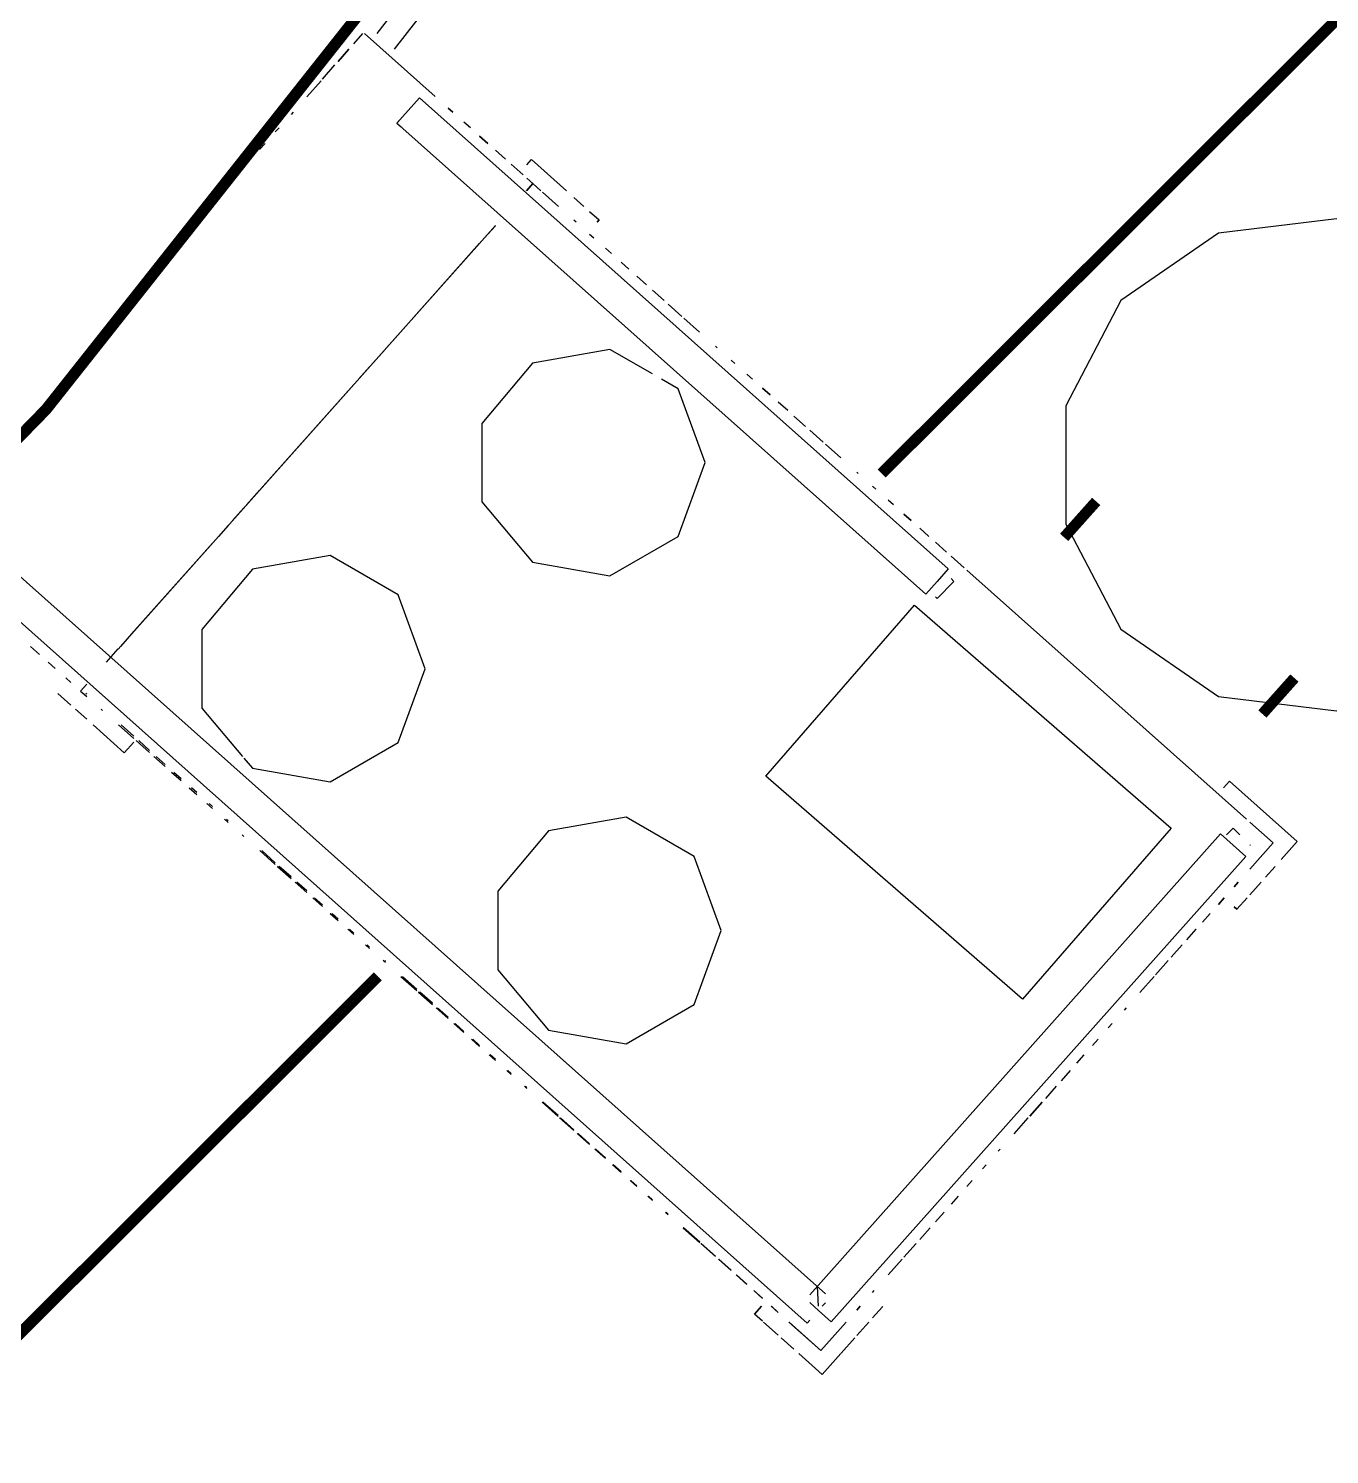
# Model space of a CAD drawing. Extents: x -57244 to 324435, y 15553 to 159369.
# Drawn here: x 171536 to 173833, y 114017 to 116535 of the extents above; entities that cross this region are included whole.
import ezdxf

# ---------------------------------------------------------------- set-up
doc = ezdxf.new("R2010")
doc.units = 0
doc.header["$LTSCALE"] = 2000
doc.header["$MEASUREMENT"] = 0
doc.linetypes.add('DASHDOT', pattern=[1, 0.5, -0.25, 0, -0.25])
doc.linetypes.add('HIDDEN', pattern=[0.375, 0.25, -0.125])
doc.layers.add('BASE', color=253, linetype='CONTINUOUS')

msp = doc.modelspace()

# ---------------------------------------------------------------- linework, layer by layer
at = {"layer": 'BASE', "linetype": 'Continuous'}
for p, q in [((172110.724053542, 116507.9337172004, 2930.239999999998), (172126.7440535404, 116525.9337172004, 2930.239999999998)), ((172110.724053542, 116507.9337172004, 2090.240000000002), (172126.7440535404, 116525.9337172004, 2090.240000000002)), ((172253.9640535411, 116414.9737172005, 2930.239999999998), (172129.4040535387, 116525.9337172004, 2930.239999999998)), ((172253.9640535411, 116414.9737172005, 2090.240000000002), (172129.4040535387, 116525.9337172004, 2090.240000000002)), ((172082.964053539, 116476.7737172003, 2930.239999999998), (172102.044053543, 116498.1937172002, 2930.239999999998)), ((172102.044053543, 116498.1937172002, 2090.240000000002), (172082.964053539, 116476.7737172003, 2090.240000000002)), ((172055.2240535427, 116445.6137172002, 2090.240000000002), (172077.3440535398, 116470.4537172003, 2090.240000000002)), ((172055.2240535427, 116445.6137172002, 2930.239999999998), (172077.3440535398, 116470.4537172003, 2930.239999999998)), ((172027.4840535407, 116414.4537172001, 2930.239999999998), (172052.6440535424, 116442.7137172003, 2930.239999999998)), ((172027.4840535407, 116414.4537172001, 2090.240000000002), (172052.6440535424, 116442.7137172003, 2090.240000000002)), ((172285.1040535417, 116387.2337172002, 2930.239999999998), (172277.1840535439, 116394.2937172005, 2930.239999999998)), ((172277.1840535439, 116394.2937172005, 2090.240000000002), (172285.1040535417, 116387.2337172002, 2090.240000000002)), ((172003.2440535418, 116387.2337172002, 2090.240000000002), (171999.7440535386, 116383.2937172004, 2090.240000000002)), ((172003.2440535418, 116387.2337172002, 2930.239999999998), (171999.7440535386, 116383.2937172004, 2930.239999999998)), ((172316.2440535423, 116359.4737172005, 2090.240000000002), (172304.9240535401, 116369.5737172003, 2090.240000000002)), ((172316.2440535423, 116359.4737172005, 2930.239999999998), (172304.9240535401, 116369.5737172003, 2930.239999999998)), ((171972.0040535423, 116352.1137172005, 2090.240000000002), (171978.5440535386, 116359.4737172005, 2090.240000000002)), ((171978.5440535386, 116359.4737172005, 2930.239999999998), (171972.0040535423, 116352.1137172005, 2930.239999999998)), ((172347.3840535429, 116331.7337172001, 2090.240000000002), (172332.6640535422, 116344.8537172001, 2090.240000000002)), ((172332.6640535422, 116344.8537172001, 2930.239999999998), (172347.3840535429, 116331.7337172001, 2930.239999999998)), ((171953.8440535412, 116331.7337172001, 2930.239999999998), (171944.2640535402, 116320.9537172003, 2930.239999999998)), ((171953.8440535412, 116331.7337172001, 2090.240000000002), (171944.2640535402, 116320.9537172003, 2090.240000000002)), ((172378.5240535435, 116303.9937172002, 2930.239999999998), (172360.4040535385, 116320.1337172004, 2930.239999999998)), ((172360.4040535385, 116320.1337172004, 2090.240000000002), (172378.5240535435, 116303.9937172002, 2090.240000000002)), ((172409.6640535383, 116276.2537172004, 2930.239999999998), (172388.1440535406, 116295.4137172002, 2930.239999999998)), ((172388.1440535406, 116295.4137172002, 2090.240000000002), (172409.6640535383, 116276.2537172004, 2090.240000000002)), ((172415.8840535427, 116294.0537172003, 1230), (172424.1840535411, 116303.3537172005, 1230)), ((172415.8840535427, 116248.9337172004, 2930), (172426.6240535406, 116260.9937172002, 2930)), ((172426.6240535406, 116260.9737172003, 2930), (172415.8840535427, 116248.9337172004, 2930)), ((172440.6240535419, 116248.5137172005, 2929.48), (172426.6240535406, 116260.9937172002, 2930)), ((172440.6240535419, 116248.5137172005, 2929.48), (172426.6240535406, 116260.9937172002, 2930)), ((172443.6440535399, 116245.8337172004, 2929.359999999997), (172471.7640535425, 116220.7737172002, 2928.280000000002)), ((172471.7640535425, 116220.7737172002, 2928.280000000002), (172443.6440535399, 116245.8337172004, 2929.359999999997)), ((172471.7640535425, 116220.7737172002, 2928.280000000002), (172443.6440535399, 116245.8337172004, 2929.359999999997)), ((172499.124053544, 116236.5737172001, 1250), (172516.8640535426, 116220.7737172002, 1250)), ((172502.9040535431, 116193.0137172004, 2927.099999999995), (172499.124053544, 116196.3937172001, 2927.240000000002)), ((172502.9040535431, 116193.0137172004, 2927.099999999995), (172499.124053544, 116196.3937172001, 2927.240000000002)), ((172502.9040535431, 116193.0137172004, 2927.099999999995), (172499.124053544, 116196.3937172001, 2927.240000000002)), ((172540.1840535385, 116193.0137172004, 1230), (172543.6440535399, 116196.9137172002, 1230)), ((172360.4040535385, 116186.8337172001, 2930.239999999998), (171694.5640535428, 115438.9337172002, 2930.239999999998)), ((172341.3440535412, 116165.2737172002, 2930), (172360.4040535385, 116186.6737172002, 2930)), ((172526.8640535403, 116171.6737172004, 2926.18), (172534.0440535437, 116165.2737172002, 2925.899999999994)), ((172526.8640535403, 116171.6737172004, 2926.18), (172534.0440535437, 116165.2737172002, 2925.899999999994)), ((172526.8640535403, 116171.6737172004, 2926.18), (172534.0440535437, 116165.2737172002, 2925.899999999994)), ((172168.3240535421, 115971.0737172002, 2930), (172332.6640535422, 116155.5337172003, 2930)), ((172193.0240535395, 115998.8137172002, 2090.240000000002), (172332.6640535422, 116155.6737172004, 2090.240000000002)), ((172565.1840535385, 116137.5337172003, 2924.699999999997), (172554.6040535424, 116146.9537172002, 2925.119999999999)), ((172565.1840535385, 116137.5337172003, 2924.699999999997), (172554.6040535424, 116146.9537172002, 2925.119999999999)), ((172565.1840535385, 116137.5337172003, 2924.699999999997), (172554.6040535424, 116146.9537172002, 2925.119999999999)), ((172582.3440535387, 116122.2337172005, 2924.059999999998), (172596.304053544, 116109.7937172004, 2923.519999999997)), ((172596.304053544, 116109.7937172004, 2923.519999999997), (172582.3440535387, 116122.2337172005, 2924.059999999998)), ((172596.304053544, 116109.7937172004, 2923.519999999997), (172582.3440535387, 116122.2337172005, 2924.059999999998)), ((172610.1040535417, 116097.5137172003, 2922.98), (172627.4440535388, 116082.0537172004, 2922.319999999996)), ((172627.4440535388, 116082.0537172004, 2922.319999999996), (172610.1040535417, 116097.5137172003, 2922.98)), ((172627.4440535388, 116082.0537172004, 2922.319999999996), (172610.1040535417, 116097.5137172003, 2922.98)), ((172637.8440535438, 116072.7937172004, 2921.919999999998), (172658.5840535394, 116054.3137172002, 2921.139999999996)), ((172637.8440535438, 116072.7937172004, 2921.919999999998), (172658.5840535394, 116054.3137172002, 2921.139999999996)), ((172637.8440535438, 116072.7937172004, 2921.919999999998), (172658.5840535394, 116054.3137172002, 2921.139999999996)), ((172665.58405354, 116048.0737172003, 2920.860000000001), (172689.7240535399, 116026.5537172004, 2919.939999999995)), ((172689.7240535399, 116026.5537172004, 2919.939999999995), (172665.58405354, 116048.0737172003, 2920.860000000001)), ((172689.7240535399, 116026.5537172004, 2919.939999999995), (172665.58405354, 116048.0737172003, 2920.860000000001)), ((172693.3240535421, 116023.3537172001, 2919.799999999999), (172720.8640535405, 115998.8137172002, 2918.759999999998)), ((172693.3240535421, 116023.3537172001, 2919.799999999999), (172720.8640535405, 115998.8137172002, 2918.759999999998)), ((172693.3240535421, 116023.3537172001, 2919.799999999999), (172720.8640535405, 115998.8137172002, 2918.759999999998)), ((172166.2040535404, 115968.6937172003, 2930), (172143.6040535438, 115943.3337172003, 2930)), ((172748.8040535405, 115973.9137172002, 2917.679999999997), (172752.0040535411, 115971.0737172002, 2917.559999999998)), ((172748.8040535405, 115973.9137172002, 2917.679999999997), (172752.0040535411, 115971.0737172002, 2917.559999999998)), ((172748.8040535405, 115973.9137172002, 2917.679999999997), (172752.0040535411, 115971.0737172002, 2917.559999999998)), ((172783.1440535417, 115943.3337172003, 2916.359999999997), (172776.5640535435, 115949.1937172004, 2916.619999999999)), ((172776.5640535435, 115949.1937172004, 2916.619999999999), (172783.1440535417, 115943.3337172003, 2916.359999999997)), ((172776.5640535435, 115949.1937172004, 2916.619999999999), (172783.1440535417, 115943.3337172003, 2916.359999999997)), ((172138.4640535383, 115937.5737172003, 2930), (172118.8840535396, 115915.5937172004, 2930)), ((172804.3040535398, 115924.4737172002, 2915.559999999998), (172814.2840535423, 115915.5937172004, 2915.179999999997)), ((172814.2840535423, 115915.5937172004, 2915.179999999997), (172804.3040535398, 115924.4737172002, 2915.559999999998)), ((172814.2840535423, 115915.5937172004, 2915.179999999997), (172804.3040535398, 115924.4737172002, 2915.559999999998)), ((172110.724053542, 115906.4337172004, 2930), (171945.8440535396, 115721.3937172001, 2930)), ((171970.7240535397, 115749.1337172005, 2090.240000000002), (172110.724053542, 115906.3737172001, 2090.240000000002)), ((172845.404053542, 115887.8537172002, 2913.98), (172832.0440535419, 115899.7537172004, 2914.5)), ((172832.0440535419, 115899.7537172004, 2914.5), (172845.404053542, 115887.8537172002, 2913.98)), ((172832.0440535419, 115899.7537172004, 2914.5), (172845.404053542, 115887.8537172002, 2913.98)), ((172876.5440535426, 115860.0937172004, 2912.799999999999), (172859.784053544, 115875.0337172003, 2913.439999999999)), ((172876.5440535426, 115860.0937172004, 2912.799999999999), (172859.784053544, 115875.0337172003, 2913.439999999999)), ((172876.5440535426, 115860.0937172004, 2912.799999999999), (172859.784053544, 115875.0337172003, 2913.439999999999)), ((172887.5240535402, 115850.3137172004, 2912.379999999997), (172907.6840535432, 115832.3537172001, 2911.599999999999)), ((172907.6840535432, 115832.3537172001, 2911.599999999999), (172887.5240535402, 115850.3137172004, 2912.379999999997)), ((172907.6840535432, 115832.3537172001, 2911.599999999999), (172887.5240535402, 115850.3137172004, 2912.379999999997)), ((172938.8240535438, 115804.6137172002, 2910.399999999998), (172915.2640535423, 115825.5937172003, 2911.32)), ((172938.8240535438, 115804.6137172002, 2910.399999999998), (172915.2640535423, 115825.5937172003, 2911.32)), ((172938.8240535438, 115804.6137172002, 2910.399999999998), (172915.2640535423, 115825.5937172003, 2911.32)), ((172943.0240535395, 115800.8737172001, 2910.239999999998), (172969.9640535385, 115776.8737172004, 2909.219999999998)), ((173001.1040535391, 115749.1337172005, 2908.02), (172998.5040535437, 115751.4537172004, 2908.119999999995)), ((173001.1040535391, 115749.1337172005, 2908.02), (172998.5040535437, 115751.4537172004, 2908.119999999995)), ((173001.1040535391, 115749.1337172005, 2908.02), (172998.5040535437, 115751.4537172004, 2908.119999999995)), ((171944.2640535402, 115719.5937172002, 2930), (171921.1240535413, 115693.6337172004, 2930)), ((173032.2440535397, 115721.3937172001, 2906.84), (173026.24405354, 115726.7337172002, 2907.060000000001)), ((173032.2440535397, 115721.3937172001, 2906.84), (173026.24405354, 115726.7337172002, 2907.060000000001)), ((173032.2440535397, 115721.3937172001, 2906.84), (173026.24405354, 115726.7337172002, 2907.060000000001)), ((171916.504053543, 115688.4737172001, 2930), (171896.4040535429, 115665.8937172001, 2930)), ((173063.3840535403, 115693.6337172004, 2905.639999999999), (173053.9840535421, 115702.0137172005, 2906)), ((173063.3840535403, 115693.6337172004, 2905.639999999999), (173053.9840535421, 115702.0137172005, 2906)), ((173063.3840535403, 115693.6337172004, 2905.639999999999), (173053.9840535421, 115702.0137172005, 2906)), ((173081.7240535383, 115677.2937172003, 2904.939999999999), (173094.5240535409, 115665.8937172001, 2904.459999999999)), ((173094.5240535409, 115665.8937172001, 2904.459999999999), (173081.7240535383, 115677.2937172003, 2904.939999999999)), ((173094.5240535409, 115665.8937172001, 2904.459999999999), (173081.7240535383, 115677.2937172003, 2904.939999999999)), ((171888.7640535409, 115657.3337172003, 2930), (171871.6840535387, 115638.1537172003, 2930)), ((173109.4840535414, 115652.5737172004, 2903.879999999997), (173125.6440535406, 115638.1537172003, 2903.260000000002)), ((173125.6440535406, 115638.1537172003, 2903.260000000002), (173109.4840535414, 115652.5737172004, 2903.879999999997)), ((173125.6440535406, 115638.1537172003, 2903.260000000002), (173109.4840535414, 115652.5737172004, 2903.879999999997)), ((171723.3640535429, 115471.6937172002, 2930), (171861.0240535388, 115626.1937172004, 2930)), ((171748.4240535399, 115499.4337172002, 2090.240000000002), (171861.0240535388, 115625.9137172002, 2090.240000000002)), ((173156.7840535412, 115610.4137172003, 2902.060000000001), (173137.2240535434, 115627.8537172003, 2902.819999999996)), ((173156.7840535412, 115610.4137172003, 2902.060000000001), (173137.2240535434, 115627.8537172003, 2902.819999999996)), ((173156.7840535412, 115610.4137172003, 2902.060000000001), (173137.2240535434, 115627.8537172003, 2902.819999999996)), ((173187.9240535418, 115582.6737172004, 2900.880000000001), (173164.9640535397, 115603.1337172001, 2901.759999999995)), ((173187.9240535418, 115582.6737172004, 2900.880000000001), (173164.9640535397, 115603.1337172001, 2901.759999999995)), ((173187.9240535418, 115582.6737172004, 2900.880000000001), (173164.9640535397, 115603.1337172001, 2901.759999999995)), ((173686.1240535436, 115138.7737172003, 2881.82), (173192.7040535418, 115578.4137172004, 2900.700000000001)), ((173192.7040535418, 115578.4137172004, 2900.700000000001), (173686.1240535436, 115138.7737172003, 2881.82)), ((173192.7040535418, 115578.4137172004, 2900.700000000001), (173686.1240535436, 115138.7737172003, 2881.82)), ((171722.3040535391, 115470.5137172003, 2930), (171698.6440535387, 115443.9537172003, 2930)), ((171555.8440535431, 115429.5937172003, 2090.240000000002), (171539.7440535409, 115443.9537172003, 2090.240000000002)), ((171555.8440535431, 115429.5937172003, 2930.239999999998), (171539.7440535409, 115443.9537172003, 2930.239999999998)), ((171673.9240535404, 115416.2137172004, 2930), (171694.5640535428, 115439.3737172004, 2930)), ((171570.8640535405, 115416.2137172004, 2090.240000000002), (171583.5840535394, 115404.8737172002, 2090.240000000002)), ((171570.8640535405, 115416.2137172004, 2930.239999999998), (171583.5840535394, 115404.8737172002, 2930.239999999998)), ((171611.3440535424, 115380.1537172004, 2090.240000000002), (171602.0040535411, 115388.4737172001, 2090.240000000002)), ((171611.3440535424, 115380.1537172004, 2930.239999999998), (171602.0040535411, 115388.4737172001, 2930.239999999998)), ((171588.1040535387, 115360.7137172004, 1250), (171611.3440535424, 115340.0137172001, 1250)), ((171611.3440535424, 115340.0137172001, 1230), (171588.1040535387, 115360.7137172004, 1230)), ((171639.0840535387, 115355.4737172003, 2929.599999999999), (171633.1840535436, 115360.7137172004, 2929.82)), ((171639.0840535387, 115359.5337172004, 2929.679999999997), (171637.744053539, 115360.7137172004, 2929.719999999998)), ((171619.2240535383, 115332.9737172001, 1230), (171639.0840535387, 115315.2937172004, 1230)), ((171639.0840535387, 115315.2937172004, 1250), (171619.2240535383, 115332.9737172001, 1250)), ((171666.8240535407, 115330.7537172001, 2928.539999999997), (171664.3240535384, 115332.9737172001, 2928.639999999996)), ((171664.3240535384, 115332.9737172001, 2928.639999999996), (171666.8240535407, 115330.7537172001, 2928.539999999997)), ((171650.3640535389, 115305.2337172002, 1230), (171705.4640535425, 115256.1537172003, 1230)), ((171695.464053539, 115305.2337172002, 2927.439999999995), (171722.3040535391, 115281.3137172002, 2926.419999999995)), ((171722.3040535391, 115281.3137172002, 2926.419999999995), (171695.464053539, 115305.2337172002, 2927.439999999995)), ((171699.8040535414, 115305.2337172002, 2927.339999999997), (171722.3040535391, 115285.1137172002, 2926.48)), ((171750.0440535412, 115256.5937172004, 2925.360000000001), (171726.6040535396, 115277.4937172004, 2926.259999999995)), ((171750.0440535412, 115256.5937172004, 2925.360000000001), (171726.6040535396, 115277.4937172004, 2926.239999999994)), ((171750.0440535412, 115260.3137172003, 2925.419999999998), (171730.8240535421, 115277.4937172004, 2926.16)), ((171777.8040535384, 115231.8737172002, 2924.299999999999), (171757.7240535392, 115249.7537172004, 2925.059999999998)), ((171757.7440535402, 115249.7537172004, 2925.059999999998), (171777.8040535384, 115231.8737172002, 2924.299999999999)), ((171777.8040535384, 115235.4937172005, 2924.359999999997), (171761.8640535438, 115249.7537172004, 2924.98)), ((171788.8640535398, 115222.0137172001, 2923.859999999997), (171805.5440535405, 115207.1537172005, 2923.219999999998)), ((171788.8840535408, 115222.0137172001, 2923.859999999997), (171805.5440535405, 115207.1537172005, 2923.219999999998)), ((171792.8840535387, 115222.0137172001, 2923.779999999999), (171805.5440535405, 115210.6937172002, 2923.299999999999)), ((171820.0040535404, 115194.2537172004, 2922.679999999997), (171833.2840535426, 115182.4337172003, 2922.159999999996)), ((171820.0240535414, 115194.2537172004, 2922.679999999997), (171833.2840535426, 115182.4537172002, 2922.159999999996)), ((171833.2840535426, 115185.8937172003, 2922.239999999998), (171823.9240535404, 115194.2537172004, 2922.599999999999)), ((171861.0240535388, 115157.7137172001, 2921.100000000002), (171851.144053541, 115166.5137172005, 2921.479999999996)), ((171851.164053542, 115166.5137172005, 2921.479999999996), (171861.0240535388, 115157.7337172003, 2921.100000000002)), ((171854.9440535411, 115166.5137172005, 2921.400000000001), (171861.0240535388, 115161.0737172004, 2921.159999999996)), ((171888.7640535409, 115132.9937172004, 2920.040000000001), (171882.2840535416, 115138.7737172003, 2920.299999999996)), ((171882.2840535416, 115138.7737172003, 2920.299999999996), (171888.7640535409, 115133.0137172003, 2920.040000000001)), ((171885.9640535418, 115138.7737172003, 2920.220000000001), (171888.7640535409, 115136.2737172004, 2920.099999999995)), ((171913.4240535422, 115111.0337172003, 2919.099999999999), (171916.504053543, 115108.2737172002, 2918.98)), ((171913.4240535422, 115111.0337172003, 2919.099999999999), (171916.504053543, 115108.2937172004, 2918.98)), ((173733.2240535397, 115096.8137172004, 2880), (173692.0840535414, 115133.4737172002, 2881.579999999998)), ((173692.0840535414, 115133.4737172002, 2881.579999999998), (173733.2240535397, 115096.8137172004, 2880)), ((173733.2240535397, 115096.8137172004, 2880), (173692.0840535414, 115050.6337172004, 2880)), ((173733.2440535407, 115096.8137172004, 2880.019999999997), (173692.0840535414, 115050.6137172001, 2880.019999999997)), ((173775.5840535435, 115099.2337172005, 830), (173747.5640535398, 115067.7937172002, 830)), ((171972.0040535423, 115058.8337172002, 2916.859999999997), (171944.5640535428, 115083.2937172004, 2917.899999999998)), ((171972.0040535423, 115058.8537172005, 2916.859999999997), (171944.5640535428, 115083.2937172004, 2917.899999999998)), ((171948.0240535384, 115083.2937172004, 2917.84), (171972.0040535423, 115061.8537172003, 2916.919999999998)), ((171999.7440535386, 115034.1137172005, 2915.799999999996), (171975.7040535434, 115055.5537172002, 2916.719999999998)), ((171975.7040535434, 115055.5537172002, 2916.719999999998), (171999.7440535386, 115034.1337172003, 2915.799999999996)), ((171999.7440535386, 115037.0537172004, 2915.859999999997), (171979.06405354, 115055.5537172002, 2916.639999999999)), ((173736.6640535401, 115055.5537172002, 830), (173719.8240535435, 115036.6537172003, 830)), ((173719.8240535435, 115036.6537172003, 850), (173736.6640535401, 115055.5537172002, 850)), ((172027.4840535407, 115009.3937172003, 2914.740000000002), (172006.844053544, 115027.7937172004, 2915.519999999997)), ((172027.4840535407, 115009.4137172002, 2914.740000000002), (172006.844053544, 115027.7937172004, 2915.519999999997)), ((172027.4840535407, 115012.2537172004, 2914.779999999995), (172010.0840535407, 115027.7937172004, 2915.459999999995)), ((173664.3440535394, 115019.5137172004, 2880), (173671.7440535416, 115027.7937172004, 2880)), ((173671.7640535425, 115027.7937172004, 2880.019999999997), (173664.3440535394, 115019.4737172003, 2880.019999999997)), ((173664.3440535394, 115019.5137172004, 2880), (173671.7440535416, 115027.7937172004, 2880)), ((173692.0840535414, 115005.5137172004, 850), (173711.9440535418, 115027.7937172004, 850)), ((173711.9440535418, 115027.7937172004, 830), (173692.0840535414, 115005.5137172004, 830)), ((172037.9640535437, 115000.0537172001, 2914.34), (172055.2240535427, 114984.6737172001, 2913.68)), ((172055.2240535427, 114984.6937172003, 2913.68), (172037.9840535388, 115000.0537172001, 2914.34)), ((172041.1240535424, 115000.0537172001, 2914.259999999995), (172055.2240535427, 114987.4337172002, 2913.720000000001)), ((173636.6040535431, 114988.3737172001, 2880), (173647.0240535433, 115000.0537172001, 2880)), ((173647.0440535384, 115000.0537172001, 2880.019999999997), (173636.6040535431, 114988.3537172002, 2880.019999999997)), ((173636.6040535431, 114988.3737172001, 2880), (173647.0240535433, 115000.0537172001, 2880)), ((172069.1040535384, 114972.3137172002, 2913.139999999999), (172082.964053539, 114959.9537172003, 2912.619999999999)), ((172069.1240535394, 114972.3137172002, 2913.139999999999), (172082.964053539, 114959.9737172002, 2912.619999999999)), ((172082.964053539, 114962.6337172003, 2912.66), (172072.1440535431, 114972.3137172002, 2913.079999999998)), ((173622.3040535391, 114972.3137172002, 2880), (173608.864053541, 114957.2337172002, 2880)), ((173608.864053541, 114957.2137172004, 2880.019999999997), (173622.32405354, 114972.3137172002, 2880.019999999997)), ((173622.3040535391, 114972.3137172002, 2880), (173608.864053541, 114957.2337172002, 2880)), ((172100.244053539, 114944.5737172003, 2911.959999999999), (172110.724053542, 114935.2537172004, 2911.559999999998)), ((172110.724053542, 114935.2537172004, 2911.559999999998), (172100.26405354, 114944.5737172003, 2911.959999999999)), ((172110.724053542, 114937.8337172003, 2911.599999999999), (172103.1640535438, 114944.5737172003, 2911.879999999997)), ((173597.5840535407, 114944.5737172003, 2880), (173581.1040535438, 114926.0937172004, 2880)), ((173581.1040535438, 114926.0737172002, 2880.019999999997), (173597.6040535417, 114944.5737172003, 2880.019999999997)), ((173597.5840535407, 114944.5737172003, 2880), (173581.1040535438, 114926.0937172004, 2880)), ((172138.4640535383, 114910.5337172002, 2910.48), (172131.3840535396, 114916.8337172004, 2910.759999999998)), ((172131.3840535396, 114916.8337172004, 2910.759999999998), (172138.4640535383, 114910.5337172002, 2910.48)), ((172134.2040535397, 114916.8337172004, 2910.699999999997), (172138.4640535383, 114913.0137172001, 2910.539999999997)), ((173572.8640535424, 114916.8337172004, 2880), (173553.3640535417, 114894.9537172002, 2880)), ((173553.3640535417, 114894.9337172003, 2880.019999999997), (173572.8840535434, 114916.8337172004, 2880.019999999997)), ((173572.8640535424, 114916.8337172004, 2880), (173553.3640535417, 114894.9537172002, 2880)), ((172166.2040535404, 114885.8137172004, 2909.419999999998), (172162.5240535402, 114889.0937172001, 2909.559999999998)), ((172166.2040535404, 114885.8137172004, 2909.419999999998), (172162.5240535402, 114889.0937172001, 2909.559999999998)), ((172166.2040535404, 114888.2137172002, 2909.479999999996), (172165.2240535404, 114889.0937172001, 2909.519999999997)), ((173525.6240535396, 114863.8137172003, 2880), (173548.1440535382, 114889.0937172001, 2880)), ((173548.1640535392, 114889.0937172001, 2880.019999999997), (173525.6240535396, 114863.7937172004, 2880.019999999997)), ((173525.6240535396, 114863.8137172003, 2880), (173548.1440535382, 114889.0937172001, 2880)), ((172193.6640535408, 114861.3337172003, 2908.380000000001), (172221.6840535387, 114836.3737172005, 2907.299999999999)), ((172193.6640535408, 114861.3337172003, 2908.380000000001), (172221.6840535387, 114836.3737172005, 2907.299999999999)), ((172196.2640535421, 114861.3337172003, 2908.319999999996), (172221.6840535387, 114838.5937172004, 2907.34)), ((173497.8840535434, 114832.6737172004, 2880), (173523.4240535399, 114861.3337172003, 2880)), ((173523.4440535409, 114861.3337172003, 2880.019999999997), (173497.8840535434, 114832.6537172002, 2880.019999999997)), ((173497.8840535434, 114832.6737172004, 2880), (173523.4240535399, 114861.3337172003, 2880)), ((172224.8040535414, 114833.5937172004, 2907.18), (172249.4240535408, 114811.6537172003, 2906.239999999998)), ((172249.4240535408, 114811.6537172003, 2906.239999999998), (172224.8040535414, 114833.5937172004, 2907.18)), ((172249.4240535408, 114813.7937172004, 2906.279999999999), (172227.2840535428, 114833.5937172004, 2907.139999999999)), ((172255.944053542, 114805.8537172002, 2906), (172277.1840535439, 114786.9337172002, 2905.179999999997)), ((172255.944053542, 114805.8537172002, 2906), (172277.1840535439, 114786.9337172002, 2905.179999999997)), ((172258.3240535386, 114805.8537172002, 2905.939999999999), (172277.1840535439, 114788.9937172001, 2905.219999999998)), ((173473.9840535432, 114805.8537172002, 2880), (173470.1440535413, 114801.5337172002, 2880)), ((173474.0040535383, 114805.8537172002, 2880.019999999997), (173470.1440535413, 114801.5137172004, 2880.019999999997)), ((173473.9840535432, 114805.8537172002, 2880), (173470.1440535413, 114801.5337172002, 2880)), ((172287.0640535417, 114778.1137172004, 2904.799999999999), (172304.9240535401, 114762.2137172003, 2904.119999999999)), ((172304.9240535401, 114762.2137172003, 2904.119999999999), (172287.0840535426, 114778.1137172004, 2904.799999999999)), ((172289.3440535394, 114778.1137172004, 2904.759999999998), (172304.9240535401, 114764.1937172002, 2904.159999999996)), ((173449.2640535391, 114778.1137172004, 2880), (173442.4040535392, 114770.3937172004, 2880)), ((173442.4040535392, 114770.3737172005, 2880.019999999997), (173449.28405354, 114778.1137172004, 2880.019999999997)), ((173449.2640535391, 114778.1137172004, 2880), (173442.4040535392, 114770.3937172004, 2880)), ((172318.2040535423, 114750.3737172004, 2903.620000000003), (172332.6640535422, 114737.4937172001, 2903.059999999998)), ((172318.2240535432, 114750.3737172004, 2903.620000000003), (172332.6640535422, 114737.4937172001, 2903.059999999998)), ((172332.6640535422, 114739.3737172004, 2903.100000000002), (172320.3640535401, 114750.3737172004, 2903.559999999998)), ((173414.644053542, 114739.2737172003, 2880), (173424.5440535407, 114750.3737172004, 2880)), ((173414.644053542, 114739.2337172002, 2880.019999999997), (173424.5640535417, 114750.3737172004, 2880.019999999997)), ((173414.644053542, 114739.2737172003, 2880), (173424.5440535407, 114750.3737172004, 2880)), ((172360.4040535385, 114712.7737172004, 2902), (172349.3440535429, 114722.6337172001, 2902.420000000002)), ((172349.3440535429, 114722.6337172001, 2902.420000000002), (172360.4040535385, 114712.7737172004, 2902)), ((172360.4040535385, 114714.5737172004, 2902.040000000001), (172351.4040535417, 114722.6337172001, 2902.380000000001)), ((173386.9040535399, 114708.1337172005, 2880), (173399.8240535424, 114722.6337172001, 2880)), ((173386.9040535399, 114708.1137172002, 2880.019999999997), (173399.8440535433, 114722.6337172001, 2880.019999999997)), ((173386.9040535399, 114708.1337172005, 2880), (173399.8240535424, 114722.6337172001, 2880)), ((172380.4840535434, 114694.8737172004, 2901.220000000001), (172388.1440535406, 114688.0537172002, 2900.939999999999)), ((172388.1440535406, 114688.0537172002, 2900.939999999999), (172380.4840535434, 114694.8737172004, 2901.220000000001)), ((172388.1440535406, 114689.7737172004, 2900.959999999999), (172382.4240535425, 114694.8737172004, 2901.18)), ((173375.104053544, 114694.8737172004, 2880), (173359.1640535436, 114676.9937172002, 2880)), ((173375.1240535392, 114694.8737172004, 2880.019999999997), (173359.1640535436, 114676.9737172003, 2880.019999999997)), ((173375.104053544, 114694.8737172004, 2880), (173359.1640535436, 114676.9937172002, 2880)), ((172415.8840535427, 114663.3337172004, 2899.879999999997), (172411.624053544, 114667.1337172005, 2900.040000000001)), ((172415.8840535427, 114663.3337172004, 2899.879999999997), (172411.624053544, 114667.1337172005, 2900.040000000001)), ((172413.4640535383, 114667.1337172005, 2900), (172415.8840535427, 114664.9537172002, 2899.899999999998)), ((173350.3840535399, 114667.1337172005, 2880), (173331.4240535415, 114645.8537172003, 2880)), ((173350.4040535408, 114667.1337172005, 2880.019999999997), (173331.4240535415, 114645.8337172004, 2880.019999999997)), ((173350.3840535399, 114667.1337172005, 2880), (173331.4240535415, 114645.8537172003, 2880)), ((172442.7640535388, 114639.3937172001, 2898.84), (172471.384053542, 114613.8937172005, 2897.739999999998)), ((172442.7640535388, 114639.3937172001, 2898.84), (172471.384053542, 114613.8937172005, 2897.739999999998)), ((172471.384053542, 114615.3537172003, 2897.779999999999), (172444.484053539, 114639.3937172001, 2898.799999999999)), ((173303.6840535394, 114614.7137172001, 2880), (173325.6640535415, 114639.3937172001, 2880)), ((173325.6840535425, 114639.3937172001, 2880.019999999997), (173303.6840535394, 114614.6937172003, 2880.019999999997)), ((173303.6840535394, 114614.7137172001, 2880), (173325.6640535415, 114639.3937172001, 2880)), ((172473.9040535394, 114611.6537172003, 2897.659999999996), (172499.124053544, 114589.1737172003, 2896.679999999997)), ((172473.9040535394, 114611.6537172003, 2897.659999999996), (172499.124053544, 114589.1737172003, 2896.679999999997)), ((172499.124053544, 114590.5337172002, 2896.719999999998), (172475.5040535397, 114611.6537172003, 2897.619999999999)), ((173300.9440535432, 114611.6537172003, 2880), (173275.9440535432, 114583.5737172002, 2880)), ((173275.9440535432, 114583.5537172004, 2880.019999999997), (173300.9640535383, 114611.6537172003, 2880.019999999997)), ((173300.9440535432, 114611.6537172003, 2880), (173275.9440535432, 114583.5737172002, 2880)), ((172505.04405354, 114583.9137172004, 2896.459999999995), (172526.8640535403, 114564.4537172001, 2895.619999999995)), ((172505.04405354, 114583.9137172004, 2896.459999999995), (172526.8640535403, 114564.4537172001, 2895.619999999995)), ((172526.8640535403, 114565.7337172002, 2895.659999999996), (172506.5440535414, 114583.9137172004, 2896.420000000002)), ((172554.6040535424, 114539.7337172003, 2894.560000000001), (172536.1640535397, 114556.1737172005, 2895.259999999995)), ((172554.6040535424, 114539.7337172003, 2894.560000000001), (172536.1840535406, 114556.1737172005, 2895.259999999995)), ((172537.5640535421, 114556.1737172005, 2895.240000000002), (172554.6040535424, 114540.9337172002, 2894.579999999994)), ((173251.5040535407, 114556.1737172005, 2880), (173248.1840535401, 114552.4337172004, 2880)), ((173251.5240535416, 114556.1737172005, 2880.019999999997), (173248.1840535401, 114552.4137172002, 2880.019999999997)), ((173251.5040535407, 114556.1737172005, 2880), (173248.1840535401, 114552.4337172004, 2880)), ((172582.3440535387, 114515.0137172001, 2893.5), (172567.3040535403, 114528.4137172004, 2894.079999999998)), ((172582.3440535387, 114515.0137172001, 2893.5), (172567.3040535403, 114528.4137172004, 2894.079999999998)), ((172582.3440535387, 114516.1337172003, 2893.52), (172568.6040535438, 114528.4137172004, 2894.059999999998)), ((173220.4440535439, 114521.2937172002, 2880), (173226.8040535433, 114528.4137172004, 2880)), ((173220.4440535439, 114521.2737172003, 2880.019999999997), (173226.8040535433, 114528.4137172004, 2880.019999999997)), ((173220.4440535439, 114521.2937172002, 2880), (173226.8040535433, 114528.4137172004, 2880)), ((172598.4440535409, 114500.6737172004, 2892.879999999997), (172610.1040535417, 114490.2937172004, 2892.439999999999)), ((172598.4440535409, 114500.6737172004, 2892.879999999997), (172610.1040535417, 114490.2937172004, 2892.439999999999)), ((172610.1040535417, 114491.3137172004, 2892.459999999999), (172599.6240535387, 114500.6737172004, 2892.859999999997)), ((173192.7040535418, 114490.1537172003, 2880), (173202.0840535391, 114500.6737172004, 2880)), ((173202.1040535401, 114500.6737172004, 2880.019999999997), (173192.7040535418, 114490.1337172004, 2880.019999999997)), ((173192.7040535418, 114490.1537172003, 2880), (173202.0840535391, 114500.6737172004, 2880)), ((172629.5840535414, 114472.9337172002, 2891.699999999997), (172637.8440535438, 114465.5737172002, 2891.379999999997)), ((172629.5840535414, 114472.9337172002, 2891.699999999997), (172637.8440535438, 114465.5937172004, 2891.379999999997)), ((172637.8440535438, 114466.5137172005, 2891.399999999998), (172630.6640535404, 114472.9337172002, 2891.679999999997)), ((173177.3640535408, 114472.9337172002, 2880), (173164.9640535397, 114459.0337172003, 2880)), ((173177.3840535417, 114472.9337172002, 2880.019999999997), (173164.9640535397, 114458.9937172002, 2880.019999999997)), ((173177.3640535408, 114472.9337172002, 2880), (173164.9640535397, 114459.0337172003, 2880)), ((172660.724053542, 114445.1937172003, 2890.499999999996), (172665.58405354, 114440.8537172005, 2890.319999999996)), ((172660.724053542, 114445.1937172003, 2890.499999999996), (172665.58405354, 114440.8737172002, 2890.319999999996)), ((172665.58405354, 114441.7137172002, 2890.339999999997), (172661.6840535411, 114445.1937172003, 2890.479999999996)), ((173137.2240535434, 114427.8937172004, 2880), (173152.6440535424, 114445.1937172003, 2880)), ((173137.2240535434, 114427.8737172001, 2880.019999999997), (173152.6640535434, 114445.1937172003, 2880.019999999997)), ((173137.2240535434, 114427.8937172004, 2880), (173152.6440535424, 114445.1937172003, 2880)), ((172691.8640535426, 114417.4537172004, 2889.32), (172721.0640535384, 114391.4337172003, 2888.200000000001)), ((172721.0640535384, 114391.4337172003, 2888.200000000001), (172691.8640535426, 114417.4537172004, 2889.32)), ((172721.0640535384, 114392.0937172003, 2888.200000000001), (172692.7040535418, 114417.4537172004, 2889.299999999996)), ((173127.9240535441, 114417.4537172004, 2880), (173109.4840535414, 114396.7537172001, 2880)), ((173127.9440535392, 114417.4537172004, 2880.019999999997), (173109.4840535414, 114396.7337172003, 2880.019999999997)), ((173127.9240535441, 114417.4537172004, 2880), (173109.4840535414, 114396.7537172001, 2880)), ((172748.8040535405, 114366.7137172002, 2887.139999999999), (172723.0040535432, 114389.7137172001, 2888.119999999999)), ((172748.8040535405, 114366.7137172002, 2887.139999999999), (172723.0040535432, 114389.7137172001, 2888.119999999999)), ((172723.7440535435, 114389.7137172001, 2888.099999999999), (172748.8040535405, 114367.2937172004, 2887.139999999999)), ((173081.7240535383, 114365.6137172004, 2880), (173103.2040535399, 114389.7137172001, 2880)), ((173103.2240535409, 114389.7137172001, 2880.019999999997), (173081.7240535383, 114365.5937172004, 2880.019999999997)), ((173081.7240535383, 114365.6137172004, 2880), (173103.2040535399, 114389.7137172001, 2880)), ((172776.5640535435, 114341.9937172004, 2886.079999999998), (172754.1440535438, 114361.9537172003, 2886.919999999998)), ((172754.1440535438, 114361.9537172003, 2886.919999999998), (172776.5640535435, 114341.9937172004, 2886.079999999998)), ((172776.5640535435, 114342.4737172002, 2886.079999999998), (172754.7640535384, 114361.9537172003, 2886.919999999998)), ((173078.4840535416, 114361.9537172003, 2880), (173053.9840535421, 114334.4737172005, 2880)), ((173053.9840535421, 114334.4537172002, 2880.019999999997), (173078.5040535425, 114361.9537172003, 2880.019999999997)), ((173078.4840535416, 114361.9537172003, 2880), (173053.9840535421, 114334.4737172005, 2880)), ((172785.2640535435, 114334.2137172004, 2885.739999999998), (172804.3040535398, 114317.2737172002, 2884.999999999996)), ((172804.3040535398, 114317.2737172002, 2884.999999999996), (172785.2840535386, 114334.2137172004, 2885.739999999998)), ((172785.80405354, 114334.2137172004, 2885.719999999998), (172804.3040535398, 114317.6737172003, 2885.019999999997)), ((172832.0440535419, 114292.5537172004, 2883.940000000002), (172816.4040535441, 114306.4737172002, 2884.539999999997)), ((172832.0440535419, 114292.5537172004, 2883.940000000002), (172816.4040535441, 114306.4737172002, 2884.539999999997)), ((172816.8240535407, 114306.4737172002, 2884.539999999997), (172832.0440535419, 114292.8737172004, 2883.959999999995)), ((172928.4240535387, 114313.8537172003, 3998.599999999999), (172930.4440535415, 114278.7337172002, 4023.48)), ((173026.24405354, 114303.3337172002, 2880), (173029.0440535391, 114306.4737172002, 2880)), ((173026.24405354, 114303.3137172003, 2880.019999999997), (173029.06405354, 114306.4737172002, 2880.019999999997)), ((173026.24405354, 114303.3337172002, 2880), (173029.0440535391, 114306.4737172002, 2880)), ((172830.2240535427, 114278.7337172002, 830), (172817.9240535406, 114264.9337172004, 830)), ((172859.784053544, 114267.8337172002, 2882.880000000001), (172847.5440535388, 114278.7337172002, 2883.360000000001)), ((172847.5440535388, 114278.7337172002, 2883.360000000001), (172859.784053544, 114267.8337172002, 2882.880000000001)), ((172859.784053544, 114268.0737172003, 2882.900000000001), (172847.8640535424, 114278.7337172002, 2883.339999999997)), ((172937.3240535424, 114278.7337172002, 4018.879999999997), (172943.0240535395, 114285.1337172001, 4010.319999999996)), ((173004.3240535407, 114278.7337172002, 2880), (172998.5040535437, 114272.1937172003, 2880)), ((172998.5040535437, 114272.1737172001, 2880.019999999997), (173004.3440535417, 114278.7337172002, 2880.019999999997)), ((173004.3240535407, 114278.7337172002, 2880), (172998.5040535437, 114272.1937172003, 2880)), ((172859.784053544, 114227.6337172004, 850), (172833.5840535394, 114250.9937172004, 850)), ((172878.6840535394, 114250.9937172004, 2882.16), (172934.9440535399, 114200.8737172001, 2880)), ((172878.8840535431, 114250.9937172004, 2882.16), (172934.9440535399, 114200.8737172001, 2880)), ((172979.6040535424, 114250.9937172004, 2880), (172934.9440535399, 114200.8737172001, 2880)), ((172979.6240535433, 114250.9937172004, 2880.019999999997), (172934.9640535409, 114200.8537172002, 2880.019999999997)), ((173019.8240535435, 114250.9937172004, 850), (172998.5040535437, 114227.0537172002, 850)), ((172864.7240535399, 114223.2537172005, 850), (172887.5240535402, 114202.9337172001, 850)), ((172995.1040535394, 114223.2537172005, 850), (172970.7640535416, 114195.9337172002, 850))]:
    msp.add_line(p, q, dxfattribs=at)
at = {"layer": 'BASE', "linetype": 'HIDDEN'}
for p, q in [((173737.0240535398, 115342.9937172002, 2980.019999999997), (173725.7040535434, 115344.3737172002, 2980.019999999997)), ((173736.78405354, 115343.0137172004, 810.0199999999968), (173725.7040535434, 115344.3737172002, 810.0199999999968))]:
    msp.add_line(p, q, dxfattribs=at)
at = {"layer": 'BASE', "linetype": 'Continuous'}
for points, const_width, elevation in [([(173042.4640535412, 115749.1337172003), (175251.5640535412, 117954.3537172003), (175259.9040535412, 127481.3337172003), (168529.1640535412, 134223.8137172003), (165563.2840535412, 134226.4137172003)], 20, 1200.00000000016), ([(172231.9240535412, 116701.9137172003), (171567.4040535412, 115862.3137172003), (170820.0640535411, 115095.4937172004)], 20, 19694), ([(173740.2640535411, 115360.7137172003), (173714.1840535412, 115331.4337172003), (173721.1640535412, 115325.2137172003), (173747.5640535412, 115354.8137172003)], 10, 810), ([(172153.1240535411, 114861.3337172003), (171319.3640535411, 114029.0337172003)], 20, 1200)]:
    msp.add_lwpolyline(points, dxfattribs=dict(at, const_width=const_width, elevation=elevation))
for points, elevation in [([(157949.8840535411, 114099.2537172002), (158867.8640535411, 113548.0337172003), (159837.6440535412, 113094.1337172003), (160848.9640535412, 112742.3337172003), (161891.1040535412, 112496.3937172003), (162953.0040535411, 112358.9137172003), (164023.4040535412, 112331.3337172003), (165090.9640535412, 112413.9737172003), (166144.3840535411, 112605.9537172003), (167172.4640535412, 112905.2137172003), (168164.3240535412, 113308.5937172003), (169109.4640535412, 113811.8137172003), (169997.8440535412, 114409.5737172003), (170820.0640535412, 115095.4937172004), (171567.4040535412, 115862.3137172003), (172231.9240535412, 116701.9137172003), (172806.5840535412, 117605.3937172003), (173285.3240535412, 118563.1737172003), (173663.0240535412, 119565.0937172003), (173935.7240535412, 120600.5537172003), (174100.5040535411, 121658.5537172003), (174155.6240535413, 122727.8937172003), (174100.5040535411, 123797.2337172002)], 19693.99999999994), ([(174100.5040535411, 123797.2337172002), (174155.6240535413, 122727.8937172003), (174100.5040535411, 121658.5537172003), (173935.7240535412, 120600.5537172003), (173663.0240535412, 119565.0937172003), (173285.3240535412, 118563.1737172003), (172806.5840535412, 117605.3937172003), (172231.9240535412, 116701.9137172003), (171567.4040535412, 115862.3137172003), (170820.0640535412, 115095.4937172004), (169997.8440535412, 114409.5737172003), (169109.4640535412, 113811.8137172003), (168164.3240535412, 113308.5937172003), (167172.4640535412, 112905.2137172003), (166144.3840535411, 112605.9537172003), (165090.9640535412, 112413.9737172003)], 19694.00000000007), ([(172151.7240535412, 116525.9337172003), (172349.9240535412, 116783.0937172003), (172915.6240535411, 117698.2937172003), (173194.0640535412, 118273.7737172003)], 1220), ([(172415.8840535411, 116294.0537172003), (172424.1840535412, 116303.3537172003), (172485.7240535412, 116248.5137172004)], 1250), ([(172415.8840535411, 116249.1737172003), (172426.5840535412, 116261.1737172003), (172415.8840535411, 116270.6937172003)], 2930.239999999998), ([(172415.8840535411, 116248.9337172003), (172426.6240535411, 116260.9937172002), (172415.8840535411, 116248.9337172003)], 2930.000000000007), ([(172526.8640535411, 116211.8537172003), (172543.6440535412, 116196.9137172003), (172540.1840535412, 116193.0137172003)], 1250), ([(172637.8440535408, 115924.8537172003), (172562.7640535407, 115968.2137172003), (172426.0040535408, 115944.0937172003), (172336.7440535408, 115837.7137172003), (172336.7440535408, 115698.8537172002), (172426.0040535408, 115592.4937172004), (172562.7640535407, 115568.3737172002), (172683.0040535408, 115637.8137172003), (172730.5040535407, 115768.2937172003), (172683.0040535408, 115898.7737172003), (172653.8840535407, 115915.5937172003)], 2985.699999997389), ([(171916.5040535409, 115246.8337172003), (171931.824053541, 115228.5937172003), (172068.564053541, 115204.4737172002), (172188.824053541, 115273.9137172003), (172236.324053541, 115404.3937172003), (172188.824053541, 115534.8937172004), (172068.564053541, 115604.3137172003), (171931.824053541, 115580.1937172003), (171842.564053541, 115473.8337172003), (171842.564053541, 115334.9737172003), (171914.064053541, 115249.7537172002)], 2985.699999998615), ([(173137.224053523, 115531.2137172003), (173139.984053523, 115528.4337172003), (173169.984053523, 115558.4337172003), (173164.9640535229, 115563.4737172003)], 3998.579999888818), ([(172838.0640535412, 115214.7937172003), (173100.4840535411, 115516.6737172003), (173553.3040535412, 115123.0537172003), (173290.8840535411, 114821.1537172003)], 2935.999999999996), ([(171722.3040535412, 115275.0737172003), (171705.4640535412, 115256.1537172003), (171650.3640535411, 115305.2337172002)], 1250), ([(173645.9440535411, 115194.2537172002), (173656.1240535411, 115205.6937172003), (173775.5840535411, 115099.2337172003), (173747.5640535411, 115067.7937172003)], 850.0000000000073), ([(173674.4040535412, 115111.0337172003), (173662.6240535411, 115122.7937172003), (173650.8640535411, 115111.0337172003)], 3998.580000000005), ([(173692.0840535412, 115093.3337172003), (173692.6240535411, 115092.7937172003), (173692.0840535412, 115092.2537172002)], 3998.580000000005), ([(173664.3440535412, 114984.0537172003), (173669.1440535412, 114979.7737172003), (173687.2240535412, 115000.0537172003)], 850), ([(173687.2240535412, 115000.0537172003), (173669.1440535412, 114979.7737172003), (173664.3440535412, 114984.0537172003)], 830.0000000000073), ([(172832.0440535412, 114252.3537172003), (172817.9240535412, 114264.9337172003), (172830.2240535411, 114278.7337172003)], 850.0000000000073), ([(173042.9440535412, 114278.7337172003), (173043.8440535412, 114277.9337172003), (173026.2440535411, 114258.1937172003)], 850), ([(172970.3840535411, 114195.4937172004), (172937.4040535412, 114158.4937172004), (172895.8640535412, 114195.4937172004)], 850)]:
    msp.add_lwpolyline(points, dxfattribs=dict(at, elevation=elevation))
at = {"layer": 'BASE', "linetype": 'DASHDOT', "elevation": 1200.000000021959}
msp.add_lwpolyline([(173239.8440535451, 118273.7737172003), (172927.5240535451, 117637.0737172003), (172365.4240535451, 116735.2937172003), (172181.9040535451, 116498.1937172003)], dxfattribs=at)
at = {"layer": 'BASE', "linetype": 'Continuous', "extrusion": (0.001027587863098057, -0.0006734687140044888, 0.9999992452512527), "elevation": 19793.23593149397}
msp.add_lwpolyline([(172007.1549836053, 116459.0902529528), (171626.3151230217, 115967.0901413771), (171563.6751355419, 115901.210126437)], dxfattribs=at)
at = {"layer": 'BASE', "linetype": 'Continuous', "extrusion": (-0.471449184999106, -0.5272593688930842, 0.7069181168127927), "elevation": -140060.0040184945}
msp.add_lwpolyline([(50793.01153684, 144946.9839222672), (50793.03155416601, 144931.7144887707), (50802.66321030595, 144931.7144887707)], dxfattribs=at)
at = {"layer": 'BASE', "linetype": 'Continuous', "extrusion": (0.02069268495802491, -0.0184377128794633, 0.9996158579839569), "elevation": 4353.257452569831}
msp.add_lwpolyline([(201493.2716966825, -51292.4798582945), (201509.9871027498, -51292.47985829434), (201509.9828910665, -51311.24207517476)], dxfattribs=at)
at = {"layer": 'BASE', "linetype": 'HIDDEN', "elevation": 2980.00000000127}
msp.add_lwpolyline([(173464.6640535414, 116054.3137172003), (173367.3640535414, 115868.9137172003), (173367.3640535414, 115659.5137172003), (173464.6640535414, 115474.0937172003), (173637.0040535414, 115355.1337172003), (173844.8840535414, 115329.8937172003), (174040.6840535414, 115404.1537172003), (174179.5240535414, 115560.8937172003), (174229.6440535414, 115764.2137172003), (174179.5240535414, 115967.5137172003), (174040.6840535414, 116124.2537172002), (173844.8840535414, 116198.5137172004), (173637.0040535414, 116173.2737172003)], close=True, dxfattribs=at)
at = {"layer": 'BASE', "linetype": 'Continuous', "const_width": 10}
for points, elevation in [([(173421.1040535365, 115692.9737172003), (173371.2040535364, 115637.0137172003), (173364.2040535364, 115643.2337172002), (173414.1240535365, 115699.2337172003)], 2979.999999972199), ([(173721.1640535412, 115325.2137172003), (173714.1840535412, 115331.4337172003), (173764.0640535412, 115387.4137172003), (173771.0840535412, 115381.1737172003)], 2979.999999999996)]:
    msp.add_lwpolyline(points, close=True, dxfattribs=dict(at, elevation=elevation))
at = {"layer": 'BASE', "linetype": 'Continuous'}
for points, elevation in [([(172838.0640535414, 115214.7937172003), (173100.4840535415, 115516.6737172003), (173553.3040535414, 115123.0537172003), (173290.8840535415, 114821.1537172003)], 2948.000000001732), ([(172758.7840535411, 114942.1937172003), (172711.3040535411, 115072.6737172003), (172591.0440535411, 115142.0937172003), (172454.2840535411, 115117.9937172002), (172365.0440535411, 115011.6137172004), (172365.0440535411, 114872.7537172004), (172454.2840535411, 114766.3737172002), (172591.0440535411, 114742.2737172003), (172711.3040535411, 114811.6937172003)], 2985.699999999128)]:
    msp.add_lwpolyline(points, close=True, dxfattribs=dict(at, elevation=elevation))
at = {"layer": 'BASE', "linetype": 'Continuous', "extrusion": (0.02073284157911051, -0.01849424572761732, 0.9996139815723979), "elevation": 4353.622581928577}
msp.add_lwpolyline([(200354.768122065, -51180.53038542982), (200338.6340215323, -51180.5303854298), (200338.6342942466, -51194.9277462965)], dxfattribs=at)
at = {"layer": 'BASE', "linetype": 'Continuous', "extrusion": (0.02140071016247308, -0.01906507613860877, 0.9995891818524102), "elevation": 4402.501700467027}
msp.add_lwpolyline([(201505.1664453615, -53002.32269394219), (201505.1590206268, -53057.44938026446), (201443.3116924712, -53057.44938026454)], dxfattribs=at)
at = {"layer": 'BASE', "linetype": 'Continuous', "extrusion": (0.02139430230198669, -0.01906363808480698, 0.9995893464478215), "elevation": 4401.555663914867}
msp.add_lwpolyline([(200311.0819874352, -52959.72575909092), (200311.0902876623, -53035.10392258086), (200378.2209810895, -53035.10392258071)], dxfattribs=at)
at = {"layer": 'BASE', "linetype": 'Continuous', "extrusion": (-0.4708945287231404, -0.5259992076124115, 0.7082253711988343), "elevation": -139039.9776776639}
msp.add_lwpolyline([(52623.85208012053, 144440.0587328706), (52623.86925188074, 144436.5175882634), (52621.05067067726, 144436.5175882633)], dxfattribs=at)
at = {"layer": 'BASE', "linetype": 'Continuous'}
msp.add_polyline3d([(172226.6440535415, 116412.3537172005, 3998.579999999998), (173159.9440535399, 115580.8137172001, 3998.579999999998), (173139.9840535407, 115558.4337172002, 4028.559999999998), (173120.0440535423, 115536.0537172002, 3998.579999999998), (172186.7640535391, 116367.5937172001, 3998.579999999998), (172206.7040535432, 116389.9737172005, 4028.559999999998)], close=True, dxfattribs=at)
for points in [[(172943.0240535395, 114300.8537172002, 3998.579999999998), (171494.8840535406, 115591.0737172003, 3998.579999999998), (171474.9440535422, 115568.6937172003, 4028.559999999998), (171455.0040535439, 115546.3137172004, 3998.579999999998), (172910.9440535409, 114249.1137172002, 3998.579999999998), (172915.2640535423, 114253.9937172002, 4005.099999999999)], [(172915.2640535423, 114285.4137172003, 4007.68), (172930.8840535392, 114271.5137172004, 4028.579999999998), (172953.2840535437, 114251.5537172004, 3998.579999999998), (173685.0240535437, 115072.8337172002, 3998.579999999998), (173662.6240535392, 115092.7937172002, 4028.579999999998), (173640.2240535404, 115112.7537172001, 3998.579999999998), (172915.2640535423, 114299.0737172001, 3998.579999999998)]]:
    msp.add_polyline3d(points, dxfattribs=at)

doc.saveas('drawing.dxf')
